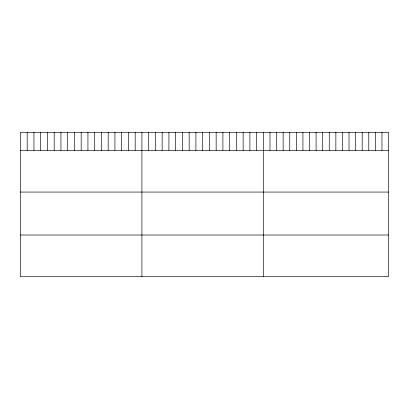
<?xml version="1.0" encoding="UTF-8"?>
<svg xmlns="http://www.w3.org/2000/svg" width="409" height="409" viewBox="0 0 409 409"><rect width="100%" height="100%" fill="white"/><g stroke="black" fill="none" stroke-linecap="round" stroke-linejoin="round"><path stroke-width="0.61" d="M388.55 150.374L388.55 276.704L20.45 276.704L20.45 132.296L388.55 132.296L388.55 150.374L20.45 150.374M20.45 192.061L388.55 192.061M20.45 235.017L388.55 235.017M381.965 132.296L381.965 150.374M375.375 132.296L375.375 150.374M368.79 132.296L368.79 150.374M362.2 132.296L362.2 150.374M355.615 132.296L355.615 150.374M349.025 132.296L349.025 150.374M342.44 132.296L342.44 150.374M335.855 132.296L335.855 150.374M329.265 132.296L329.265 150.374M322.681 132.296L322.681 150.374M316.091 132.296L316.091 150.374M309.506 132.296L309.506 150.374M302.921 132.296L302.921 150.374M296.331 132.296L296.331 150.374M289.746 132.296L289.746 150.374M283.156 132.296L283.156 150.374M276.571 132.296L276.571 150.374M269.981 132.296L269.981 150.374M263.396 132.296L263.396 276.704M256.647 132.296L256.647 150.374M249.899 132.296L249.899 150.374M243.15 132.296L243.15 150.374M236.402 132.296L236.402 150.374M229.653 132.296L229.653 150.374M222.905 132.296L222.905 150.374M216.156 132.296L216.156 150.374M209.408 132.296L209.408 150.374M202.659 132.296L202.659 150.374M195.911 132.296L195.911 150.374M189.162 132.296L189.162 150.374M182.414 132.296L182.414 150.374M175.666 132.296L175.666 150.374M168.917 132.296L168.917 150.374M162.168 132.296L162.168 150.374M155.42 132.296L155.42 150.374M148.672 132.296L148.672 150.374M141.923 132.296L141.923 276.704M135.174 132.296L135.174 150.374M128.426 132.296L128.426 150.374M121.677 132.296L121.677 150.374M114.929 132.296L114.929 150.374M108.18 132.296L108.18 150.374M101.432 132.296L101.432 150.374M94.683 132.296L94.683 150.374M87.935 132.296L87.935 150.374M81.187 132.296L81.187 150.374M74.438 132.296L74.438 150.374M67.689 132.296L67.689 150.374M60.941 132.296L60.941 150.374M54.192 132.296L54.192 150.374M47.444 132.296L47.444 150.374M40.695 132.296L40.695 150.374M33.947 132.296L33.947 150.374M27.198 132.296L27.198 150.374"/></g></svg>
